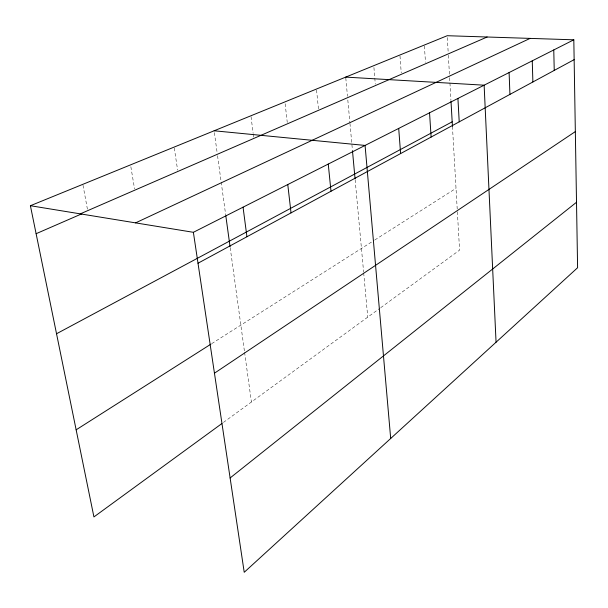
<?xml version="1.0" encoding="UTF-8"?>
<svg xmlns="http://www.w3.org/2000/svg" width="608" height="608" viewBox="0 0 608 608"><rect width="100%" height="100%" fill="white"/><g stroke="black" fill="none" stroke-linecap="round" stroke-linejoin="round"><path stroke-width="0.46" stroke-dasharray="3.04 2.28" d="M223.455 422.416L379.97 308.218M380.737 307.663L459.58 250.131L457.262 209.866M211.721 343.634L374.057 240.434M374.847 239.932L456.023 188.328M83.007 185.258L87.453 209.357M130.849 166.721L134.558 188.875M174.276 148.018L177.627 170.141M214.381 132.628L217.17 152.942M217.55 155.724L225.69 214.905M230.204 247.73L244.454 351.378M244.583 352.313L251.416 402.017M251.051 116.698L253.133 133.38M253.247 134.307L253.597 137.089M285.152 103.763L287.257 122.428M316.54 89.992L318.463 108.84M345.8 78.022L347.472 96.277M347.814 99.978L349.881 122.489M349.965 123.424L352.382 149.69M355.133 179.725L363.607 271.974M363.69 272.916L367.749 317.133M373.928 67.518L375.296 84.155M399.996 55.944L401.234 72.838M424.407 45.95L425.478 62.35M447.328 37.567L448.187 52.432M448.347 55.229L449.586 76.798M449.646 77.733L450.938 100.244M452.451 126.494L457.208 208.932"/><path stroke-width="0.91" d="M230.113 477.972L576.513 202.266M221.943 423.518L93.921 516.929L30.4 205.717L447.222 35.712L573.815 39.809L577.6 267.733L244.218 572.288L193.382 232.309L573.815 39.809M214.449 373.198L575.335 131.594M76.144 429.818L210.93 344.136M198.003 263.234L574.142 59.645M56.536 333.754L452.185 121.813M135.569 222.878L530.13 38.395M80.302 213.856L487.137 37.004M36.115 233.708L81.768 213.834M345.716 77.11L484.128 85.188L496.06 342.22M214.122 130.781L365.074 145.426L390.693 438.482M30.4 205.717L193.382 232.309M225.819 215.84L230.075 246.795M243.048 207.176L246.932 236.755M287.774 184.543L291.034 212.884M328.259 164.061L330.988 191.254M352.465 150.624L355.049 178.782M398.704 128.41L400.611 153.573M429.544 112.807L431.118 137.058M450.992 101.179L452.451 126.494M457.923 98.45L459.215 121.851M509.101 72.55L509.937 94.4M532.251 60.838L532.889 81.974M553.766 49.947L554.238 70.414"/></g></svg>
